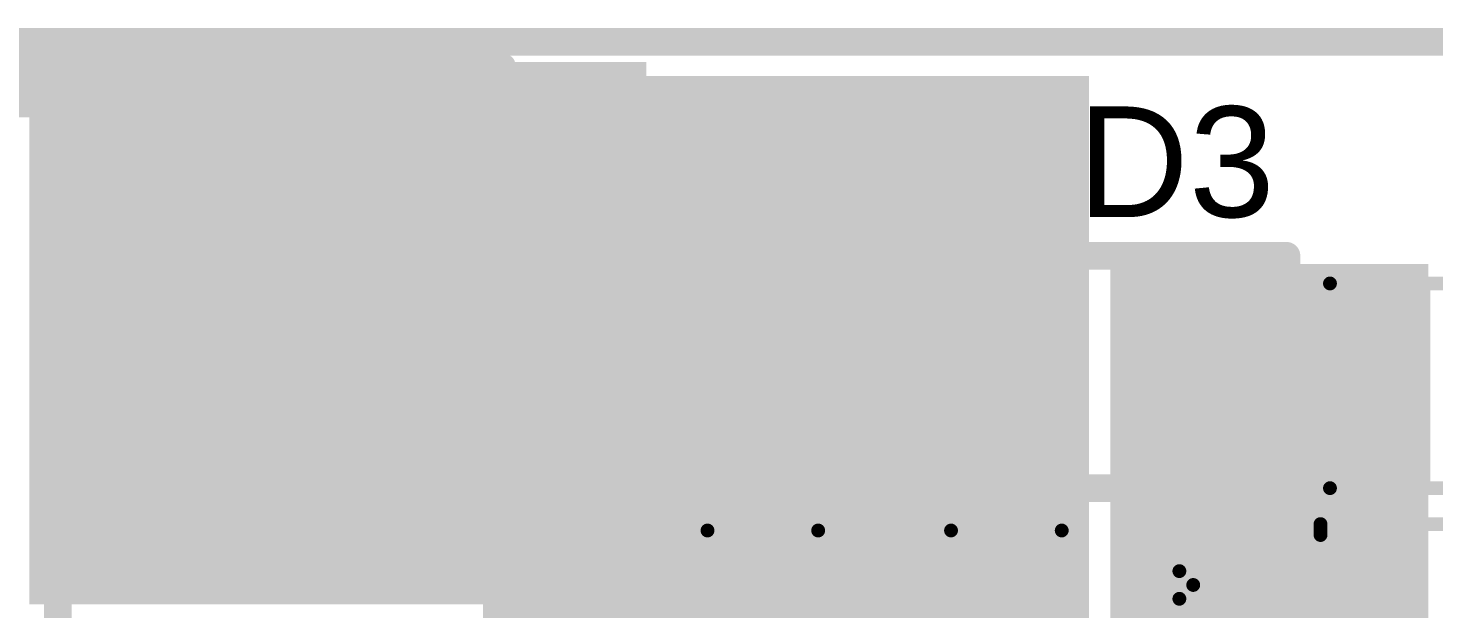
# Model space of a CAD drawing. Header units: millimetres. Extents: x -0.43 to 2.06, y -0.4 to 2.49.
# Drawn here: x 1.195 to 1.703, y 2.275 to 2.485 of the extents above; entities that cross this region are included whole.
import ezdxf

# ---------------------------------------------------------------- set-up
doc = ezdxf.new("R2010")
doc.units = ezdxf.units.MM
doc.header["$MEASUREMENT"] = 0
for name, color, linetype in [('BottomLayer', 5, 'Continuous'), ('BottomSolder', 6, 'Continuous'), ('Mechanical2', 216, 'Continuous'), ('TopLayer', 1, 'Continuous'), ('TopOverlay', 2, 'Continuous'), ('TopPaste', 8, 'Continuous'), ('TopSolder', 216, 'Continuous'), ('ViaHoleLayer', 16, 'Continuous')]:
    doc.layers.add(name, color=color, linetype=linetype)
doc.styles.add('Arial', font='arial.ttf', dxfattribs={"height": 0.2})

# ---------------------------------------------------------------- blocks, each defined once
blk = doc.blocks.new('SOT_23_6_56')
at = {"layer": 'TopLayer'}
for points in [[(-0.07559, 0.04961), (-0.02756, 0.04961), (-0.02756, 0.0252), (-0.07559, 0.0252)], [(0.02756, 0.04961), (0.07559, 0.04961), (0.07559, 0.0252), (0.02756, 0.0252)], [(-0.07559, 0.0122), (-0.02756, 0.0122), (-0.02756, -0.0122), (-0.07559, -0.0122)], [(0.02756, 0.0122), (0.07559, 0.0122), (0.07559, -0.0122), (0.02756, -0.0122)], [(-0.07559, -0.0252), (-0.02756, -0.0252), (-0.02756, -0.04961), (-0.07559, -0.04961)], [(0.02756, -0.0252), (0.07559, -0.0252), (0.07559, -0.04961), (0.02756, -0.04961)]]:
    blk.add_hatch(color=1, dxfattribs=at).paths.add_polyline_path(points)
at = {"layer": 'TopPaste'}
for points in [[(-0.07559, 0.04961), (-0.02756, 0.04961), (-0.02756, 0.0252), (-0.07559, 0.0252)], [(0.02756, 0.04961), (0.07559, 0.04961), (0.07559, 0.0252), (0.02756, 0.0252)], [(-0.07559, 0.0122), (-0.02756, 0.0122), (-0.02756, -0.0122), (-0.07559, -0.0122)], [(0.02756, 0.0122), (0.07559, 0.0122), (0.07559, -0.0122), (0.02756, -0.0122)], [(-0.07559, -0.0252), (-0.02756, -0.0252), (-0.02756, -0.04961), (-0.07559, -0.04961)], [(0.02756, -0.0252), (0.07559, -0.0252), (0.07559, -0.04961), (0.02756, -0.04961)]]:
    blk.add_hatch(color=8, dxfattribs=at).paths.add_polyline_path(points)
at = {"layer": 'TopSolder'}
for points in [[(-0.07959, 0.05361), (-0.02356, 0.05361), (-0.02356, 0.0212), (-0.07959, 0.0212)], [(0.02356, 0.05361), (0.07959, 0.05361), (0.07959, 0.0212), (0.02356, 0.0212)], [(-0.07959, 0.0162), (-0.02356, 0.0162), (-0.02356, -0.0162), (-0.07959, -0.0162)], [(0.02356, 0.0162), (0.07959, 0.0162), (0.07959, -0.0162), (0.02356, -0.0162)], [(-0.07959, -0.0212), (-0.02356, -0.0212), (-0.02356, -0.05361), (-0.07959, -0.05361)], [(0.02356, -0.0212), (0.07959, -0.0212), (0.07959, -0.05361), (0.02356, -0.05361)]]:
    blk.add_hatch(color=216, dxfattribs=at).paths.add_polyline_path(points)
at = {"layer": 'TopOverlay', "const_width": 0.005}
for points in [[(-0.035, 0.06), (0.034, 0.06)], [(-0.035, 0.05606), (-0.035, 0.06)], [(0.034, 0.05606), (0.034, 0.06)], [(-0.086, 0.043), (-0.081, 0.038)], [(-0.086, 0.033), (-0.086, 0.043)], [(-0.086, 0.033), (-0.081, 0.038)], [(-0.035, -0.06), (-0.035, -0.05606)], [(0.034, -0.06), (0.034, -0.05606)], [(-0.035, -0.06), (0.034, -0.06)]]:
    blk.add_lwpolyline(points, dxfattribs=at)
at = {"layer": 'TopOverlay', "const_width": 0.0025}
for points in [[(-0.03625, 0.06, 1), (-0.03375, 0.06, 1)], [(-0.03625, 0.06, 1), (-0.03375, 0.06, 1)], [(0.03275, 0.06, 1), (0.03525, 0.06, 1)], [(0.03275, 0.06, 1), (0.03525, 0.06, 1)], [(-0.03625, 0.05606, 1), (-0.03375, 0.05606, 1)], [(0.03275, 0.05606, 1), (0.03525, 0.05606, 1)], [(-0.08725, 0.043, 1), (-0.08475, 0.043, 1)], [(-0.08725, 0.043, 1), (-0.08475, 0.043, 1)], [(-0.08225, 0.038, 1), (-0.07975, 0.038, 1)], [(-0.08225, 0.038, 1), (-0.07975, 0.038, 1)], [(-0.08725, 0.033, 1), (-0.08475, 0.033, 1)], [(-0.08725, 0.033, 1), (-0.08475, 0.033, 1)], [(-0.03625, -0.05606, 1), (-0.03375, -0.05606, 1)], [(0.03275, -0.05606, 1), (0.03525, -0.05606, 1)], [(-0.03625, -0.06, 1), (-0.03375, -0.06, 1)], [(-0.03625, -0.06, 1), (-0.03375, -0.06, 1)], [(0.03275, -0.06, 1), (0.03525, -0.06, 1)], [(0.03275, -0.06, 1), (0.03525, -0.06, 1)]]:
    blk.add_lwpolyline(points, format="xyb", close=True, dxfattribs=at)
blk = doc.blocks.new('IHHP0806AZER2R2M01_93')
at = {"layer": 'TopLayer'}
for points in [[(-0.04035, -0.03189), (-0.04035, 0.03189), (-0.0128, 0.03189), (-0.0128, -0.03189)], [(0.0128, -0.03189), (0.0128, 0.03189), (0.04035, 0.03189), (0.04035, -0.03189)]]:
    blk.add_hatch(color=1, dxfattribs=at).paths.add_polyline_path(points)
at = {"layer": 'TopPaste'}
for points in [[(-0.04035, -0.03189), (-0.04035, 0.03189), (-0.0128, 0.03189), (-0.0128, -0.03189)], [(0.0128, -0.03189), (0.0128, 0.03189), (0.04035, 0.03189), (0.04035, -0.03189)]]:
    blk.add_hatch(color=8, dxfattribs=at).paths.add_polyline_path(points)
at = {"layer": 'TopSolder'}
for points in [[(-0.04435, -0.03589), (-0.04435, 0.03589), (-0.0088, 0.03589), (-0.0088, -0.03589)], [(0.0088, -0.03589), (0.0088, 0.03589), (0.04435, 0.03589), (0.04435, -0.03589)]]:
    blk.add_hatch(color=216, dxfattribs=at).paths.add_polyline_path(points)
at = {"layer": 'TopOverlay', "const_width": 0.005}
for points in [[(-0.045, 0.037), (-0.045, -0.037)], [(0.045, 0.037), (-0.045, 0.037)], [(0.045, 0.037), (0.045, -0.037)], [(0.045, -0.037), (-0.045, -0.037)]]:
    blk.add_lwpolyline(points, dxfattribs=at)
at = {"layer": 'TopOverlay', "const_width": 0.0025}
for points in [[(-0.04625, 0.037, 1), (-0.04375, 0.037, 1)], [(-0.04625, 0.037, 1), (-0.04375, 0.037, 1)], [(0.04375, 0.037, 1), (0.04625, 0.037, 1)], [(0.04375, 0.037, 1), (0.04625, 0.037, 1)], [(-0.04625, -0.037, 1), (-0.04375, -0.037, 1)], [(-0.04625, -0.037, 1), (-0.04375, -0.037, 1)], [(0.04375, -0.037, 1), (0.04625, -0.037, 1)], [(0.04375, -0.037, 1), (0.04625, -0.037, 1)]]:
    blk.add_lwpolyline(points, format="xyb", close=True, dxfattribs=at)
blk = doc.blocks.new('FH12A_40S_0_5SH_55__96')
at = {"layer": 'TopLayer'}
blk.add_hatch(color=1, dxfattribs=at).paths.add_polyline_path([(0.42323, 0.10728), (0.49409, 0.10728), (0.49409, 0.02067), (0.42323, 0.02067)])
at = {"layer": 'TopPaste'}
blk.add_hatch(color=8, dxfattribs=at).paths.add_polyline_path([(0.42323, 0.10728), (0.49409, 0.10728), (0.49409, 0.02067), (0.42323, 0.02067)])
at = {"layer": 'TopSolder'}
blk.add_hatch(color=216, dxfattribs=at).paths.add_polyline_path([(0.41923, 0.11128), (0.49809, 0.11128), (0.49809, 0.01667), (0.41923, 0.01667)])
at = {"layer": 'TopOverlay', "const_width": 0.00787}
for points in [[(-0.48622, 0.20866), (0.48622, 0.20866)], [(0.48622, 0.12205), (0.48622, 0.20866)]]:
    blk.add_lwpolyline(points, dxfattribs=at)
at = {"layer": 'TopOverlay', "const_width": 0.00394}
for points in [[(0.48425, 0.20866, 1), (0.48819, 0.20866, 1)], [(0.48425, 0.20866, 1), (0.48819, 0.20866, 1)], [(0.48425, 0.12205, 1), (0.48819, 0.12205, 1)]]:
    blk.add_lwpolyline(points, format="xyb", close=True, dxfattribs=at)
blk = doc.blocks.new('SOD_123FL_100')
at = {"layer": 'TopLayer'}
for points in [[(-0.08268, 0.03543), (-0.02992, 0.03543), (-0.02992, -0.03543), (-0.08268, -0.03543)], [(0.02992, 0.03543), (0.08268, 0.03543), (0.08268, -0.03543), (0.02992, -0.03543)]]:
    blk.add_hatch(color=1, dxfattribs=at).paths.add_polyline_path(points)
at = {"layer": 'TopOverlay'}
blk.add_hatch(color=2, dxfattribs=at).paths.add_polyline_path([(-0.128, -0.046), (-0.086, -0.046), (-0.086, 0.046), (-0.128, 0.046)])
at = {"layer": 'TopPaste'}
for points in [[(-0.08268, 0.03543), (-0.02992, 0.03543), (-0.02992, -0.03543), (-0.08268, -0.03543)], [(0.02992, 0.03543), (0.08268, 0.03543), (0.08268, -0.03543), (0.02992, -0.03543)]]:
    blk.add_hatch(color=8, dxfattribs=at).paths.add_polyline_path(points)
at = {"layer": 'TopSolder'}
for points in [[(-0.08668, 0.03943), (-0.02592, 0.03943), (-0.02592, -0.03943), (-0.08668, -0.03943)], [(0.02592, 0.03943), (0.08668, 0.03943), (0.08668, -0.03943), (0.02592, -0.03943)]]:
    blk.add_hatch(color=216, dxfattribs=at).paths.add_polyline_path(points)
at = {"layer": 'TopOverlay', "const_width": 0.01}
for points in [[(-0.089, 0.042), (0.089, 0.042)], [(0.089, -0.042), (0.089, 0.042)], [(-0.089, -0.042), (0.089, -0.042)]]:
    blk.add_lwpolyline(points, dxfattribs=at)
at = {"layer": 'TopOverlay', "const_width": 0.005}
for points in [[(-0.0915, 0.042, 1), (-0.0865, 0.042, 1)], [(0.0865, 0.042, 1), (0.0915, 0.042, 1)], [(0.0865, 0.042, 1), (0.0915, 0.042, 1)], [(-0.0915, -0.042, 1), (-0.0865, -0.042, 1)], [(0.0865, -0.042, 1), (0.0915, -0.042, 1)], [(0.0865, -0.042, 1), (0.0915, -0.042, 1)]]:
    blk.add_lwpolyline(points, format="xyb", close=True, dxfattribs=at)
blk = doc.blocks.new('CAP_0805_136')
at = {"layer": 'TopLayer'}
for points in [[(-0.06, 0.03), (-0.02, 0.03), (-0.02, -0.03), (-0.06, -0.03)], [(0.02, 0.03), (0.06, 0.03), (0.06, -0.03), (0.02, -0.03)]]:
    blk.add_hatch(color=1, dxfattribs=at).paths.add_polyline_path(points)
at = {"layer": 'TopPaste'}
for points in [[(-0.06, 0.03), (-0.02, 0.03), (-0.02, -0.03), (-0.06, -0.03)], [(0.02, 0.03), (0.06, 0.03), (0.06, -0.03), (0.02, -0.03)]]:
    blk.add_hatch(color=8, dxfattribs=at).paths.add_polyline_path(points)
at = {"layer": 'TopSolder'}
for points in [[(-0.06276, 0.03276), (-0.01724, 0.03276), (-0.01724, -0.03276), (-0.06276, -0.03276)], [(0.01724, 0.03276), (0.06276, 0.03276), (0.06276, -0.03276), (0.01724, -0.03276)]]:
    blk.add_hatch(color=216, dxfattribs=at).paths.add_polyline_path(points)
at = {"layer": 'TopOverlay', "const_width": 0.005}
for points in [[(-0.064, -0.034), (-0.064, 0.034)], [(-0.064, 0.034), (-0.024, 0.034)], [(0.024, 0.034), (0.064, 0.034)], [(0.064, -0.034), (0.064, 0.034)], [(-0.064, -0.034), (-0.024, -0.034)], [(0.024, -0.034), (0.064, -0.034)]]:
    blk.add_lwpolyline(points, dxfattribs=at)
at = {"layer": 'TopOverlay', "const_width": 0.0025}
for points in [[(-0.06525, 0.034, 1), (-0.06275, 0.034, 1)], [(-0.06525, 0.034, 1), (-0.06275, 0.034, 1)], [(-0.02525, 0.034, 1), (-0.02275, 0.034, 1)], [(0.02275, 0.034, 1), (0.02525, 0.034, 1)], [(0.06275, 0.034, 1), (0.06525, 0.034, 1)], [(0.06275, 0.034, 1), (0.06525, 0.034, 1)], [(-0.06525, -0.034, 1), (-0.06275, -0.034, 1)], [(-0.06525, -0.034, 1), (-0.06275, -0.034, 1)], [(-0.02525, -0.034, 1), (-0.02275, -0.034, 1)], [(0.02275, -0.034, 1), (0.02525, -0.034, 1)], [(0.06275, -0.034, 1), (0.06525, -0.034, 1)], [(0.06275, -0.034, 1), (0.06525, -0.034, 1)]]:
    blk.add_lwpolyline(points, format="xyb", close=True, dxfattribs=at)

msp = doc.modelspace()

# ---------------------------------------------------------------- hatches: boundary and pattern name
at = {"layer": 'BottomLayer'}
msp.add_hatch(color=5, dxfattribs=at).paths.add_polyline_path([(1.359, 2.156), (1.578, 2.156), (1.578, 2.468), (1.359, 2.468)])
h = msp.add_hatch(color=5, dxfattribs=at)
edge = h.paths.add_edge_path()
edge.add_arc((1.397, 2.399), 0.01181, 0, 360)
h = msp.add_hatch(color=5, dxfattribs=at)
edge = h.paths.add_edge_path()
edge.add_arc((1.397, 2.372), 0.01181, 0, 360)
h = msp.add_hatch(color=5, dxfattribs=at)
edge = h.paths.add_edge_path()
edge.add_arc((1.397, 2.345), 0.01181, 0, 360)
h = msp.add_hatch(color=5, dxfattribs=at)
edge = h.paths.add_edge_path()
edge.add_arc((1.397, 2.319), 0.01181, 0, 360)
h = msp.add_hatch(color=5, dxfattribs=at)
edge = h.paths.add_edge_path()
edge.add_arc((1.397, 2.293), 0.01181, 0, 360)
at = {"layer": 'BottomSolder'}
h = msp.add_hatch(color=6, dxfattribs=at)
edge = h.paths.add_edge_path()
edge.add_arc((1.397, 2.399), 0.01581, 0, 360)
h = msp.add_hatch(color=6, dxfattribs=at)
edge = h.paths.add_edge_path()
edge.add_arc((1.397, 2.372), 0.01581, 0, 360)
h = msp.add_hatch(color=6, dxfattribs=at)
edge = h.paths.add_edge_path()
edge.add_arc((1.397, 2.345), 0.01581, 0, 360)
h = msp.add_hatch(color=6, dxfattribs=at)
edge = h.paths.add_edge_path()
edge.add_arc((1.397, 2.319), 0.01581, 0, 360)
h = msp.add_hatch(color=6, dxfattribs=at)
edge = h.paths.add_edge_path()
edge.add_arc((1.397, 2.293), 0.01581, 0, 360)
at = {"layer": 'TopLayer'}
for points in [[(0.425, 2.453), (1.418, 2.453), (1.418, 2.473), (0.425, 2.473)], [(1.195, 2.277), (1.418, 2.277), (1.418, 2.468), (1.195, 2.468)], [(1.438, 2.23069), (1.5156, 2.23069), (1.5156, 2.4), (1.438, 2.4)], [(1.504, 2.315), (1.5506, 2.315), (1.5506, 2.4), (1.504, 2.4)], [(1.5856, 2.27), (1.7006, 2.27), (1.7006, 2.4), (1.5856, 2.4)], [(1.52309, 2.23069), (1.56809, 2.23069), (1.56809, 2.30769), (1.52309, 2.30769)]]:
    msp.add_hatch(color=1, dxfattribs=at).paths.add_polyline_path(points)
h = msp.add_hatch(color=1, dxfattribs=at)
edge = h.paths.add_edge_path()
edge.add_arc((1.397, 2.399), 0.01181, 0, 360)
h = msp.add_hatch(color=1, dxfattribs=at)
edge = h.paths.add_edge_path()
edge.add_arc((1.397, 2.372), 0.01181, 0, 360)
h = msp.add_hatch(color=1, dxfattribs=at)
edge = h.paths.add_edge_path()
edge.add_arc((1.397, 2.345), 0.01181, 0, 360)
h = msp.add_hatch(color=1, dxfattribs=at)
edge = h.paths.add_edge_path()
edge.add_arc((1.397, 2.319), 0.01181, 0, 360)
h = msp.add_hatch(color=1, dxfattribs=at)
edge = h.paths.add_edge_path()
edge.add_arc((1.397, 2.293), 0.01181, 0, 360)
at = {"layer": 'TopSolder'}
h = msp.add_hatch(color=216, dxfattribs=at)
edge = h.paths.add_edge_path()
edge.add_arc((1.397, 2.399), 0.01581, 0, 360)
h = msp.add_hatch(color=216, dxfattribs=at)
edge = h.paths.add_edge_path()
edge.add_arc((1.397, 2.372), 0.01581, 0, 360)
h = msp.add_hatch(color=216, dxfattribs=at)
edge = h.paths.add_edge_path()
edge.add_arc((1.397, 2.345), 0.01581, 0, 360)
h = msp.add_hatch(color=216, dxfattribs=at)
edge = h.paths.add_edge_path()
edge.add_arc((1.397, 2.319), 0.01581, 0, 360)
h = msp.add_hatch(color=216, dxfattribs=at)
edge = h.paths.add_edge_path()
edge.add_arc((1.397, 2.293), 0.01581, 0, 360)
at = {"layer": 'ViaHoleLayer'}
h = msp.add_hatch(color=16, dxfattribs=at)
edge = h.paths.add_edge_path()
edge.add_arc((1.397, 2.399), 0.00591, 0, 360)
h = msp.add_hatch(color=16, dxfattribs=at)
edge = h.paths.add_edge_path()
edge.add_arc((1.397, 2.372), 0.00591, 0, 360)
h = msp.add_hatch(color=16, dxfattribs=at)
edge = h.paths.add_edge_path()
edge.add_arc((1.397, 2.345), 0.00591, 0, 360)
h = msp.add_hatch(color=16, dxfattribs=at)
edge = h.paths.add_edge_path()
edge.add_arc((1.397, 2.319), 0.00591, 0, 360)
h = msp.add_hatch(color=16, dxfattribs=at)
edge = h.paths.add_edge_path()
edge.add_arc((1.397, 2.293), 0.00591, 0, 360)

# ---------------------------------------------------------------- linework, layer by layer
at = {"layer": 'Mechanical2', "const_width": 0.01}
msp.add_lwpolyline([(-0.19685, 2.48032), (2.00787, 2.48032)], dxfattribs=at)
at = {"layer": 'TopLayer'}
for points, const_width in [([(1.33715, 2.32931), (1.33917, 2.32728)], 0.025), ([(1.20541, 2.32321), (1.20551, 2.32331)], 0.01), ([(1.20541, 2.19943), (1.20541, 2.32321)], 0.01)]:
    msp.add_lwpolyline(points, dxfattribs=dict(at, const_width=const_width))
for points, const_width in [([(1.3309, 2.32931, 1), (1.3434, 2.32931, 1)], 0.0125), ([(1.33292, 2.32728, 1), (1.34542, 2.32728, 1)], 0.0125), ([(1.20291, 2.32321, 1), (1.20791, 2.32321, 1)], 0.005), ([(1.20291, 2.32321, 1), (1.20791, 2.32321, 1)], 0.005), ([(1.20301, 2.32331, 1), (1.20801, 2.32331, 1)], 0.005)]:
    msp.add_lwpolyline(points, format="xyb", close=True, dxfattribs=dict(at, const_width=const_width))

# ---------------------------------------------------------------- block references
for name, p in [('FH12A_40S_0_5SH_55__96', (0.88051, 2.26331)), ('SOD_123FL_100', (1.5603, 2.361)), ('CAP_0805_136', (1.50409, 2.26969)), ('SOT_23_6_56', (1.6966, 2.246))]:
    msp.add_blockref(name, p)
at = {"rotation": 180}
msp.add_blockref('IHHP0806AZER2R2M01_93', (1.71002, 2.356), dxfattribs=at)

# ---------------------------------------------------------------- texts
at = {"layer": 'TopOverlay', "style": 'Arial'}
msp.add_text('D3', height=0.04, dxfattribs=at).set_placement((1.57368, 2.41701))

doc.saveas('drawing.dxf')
